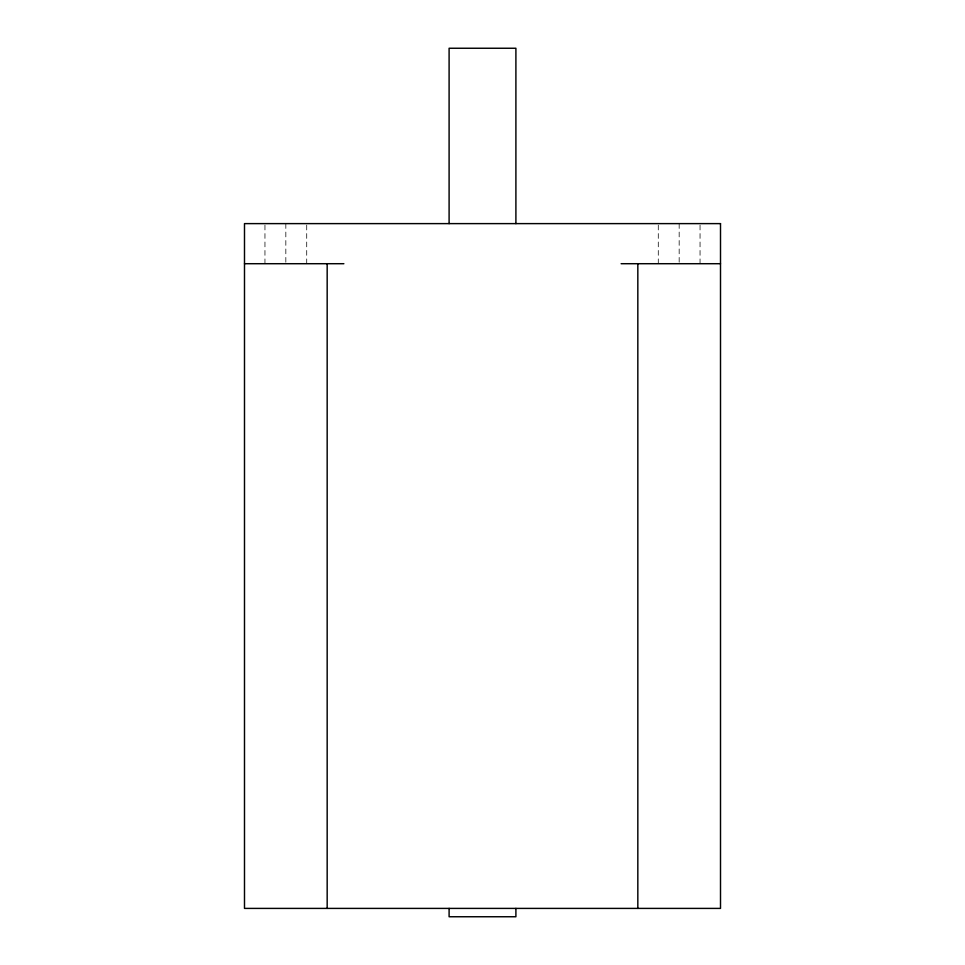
<?xml version="1.0" encoding="UTF-8"?>
<svg xmlns="http://www.w3.org/2000/svg" width="965" height="965" viewBox="0 0 965 965"><rect width="100%" height="100%" fill="white"/><g stroke="black" fill="none" stroke-linecap="round" stroke-linejoin="round"><path stroke-width="0.72" stroke-dasharray="4.83 3.62" d="M700.047 225.11L700.047 263.71M679.167 223.615L679.167 262.215M658.287 225.11L658.287 263.71M306.713 225.11L306.713 263.71M285.833 223.615L285.833 262.215M264.953 225.11L264.953 263.71"/><path stroke-width="1.45" d="M244.495 263.71L343.878 263.71M621.122 263.71L720.505 263.71M637.829 263.71L637.829 908.403M515.901 223.615L515.901 48.25L449.099 48.25L449.099 223.615M515.901 908.403L515.901 916.75L449.099 916.75L449.099 908.403M327.171 263.71L327.171 908.403M720.505 223.615L244.495 223.615L244.495 908.403L720.505 908.403L720.505 223.615"/></g></svg>
